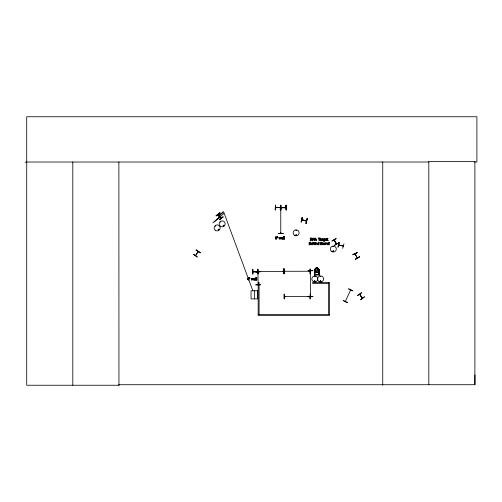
<?xml version="1.0" encoding="UTF-8"?>
<svg xmlns="http://www.w3.org/2000/svg" width="502" height="502" viewBox="0 0 502 502"><rect width="100%" height="100%" fill="white"/><g stroke="black" fill="none" stroke-linecap="round" stroke-linejoin="round"><path stroke-width="0.75" d="M474.553 162.014L476.9 162.014L476.9 116.753L26.719 116.753L26.719 385.247L118.949 385.247L118.886 384.72L474.898 384.72L474.967 375.013M345.313 301.495L345.464 301.564M280.762 233.399L280.762 232.865L280.932 233.399M310.562 270.798L310.399 271.331L310.399 270.798M310.619 271.231L310.374 270.898M310.38 271.268L310.399 270.848L310.361 296.456L310.393 295.954M295.672 235.074C297.04 233.832 296.136 236.279 295.76 235.294M296.45 235.162C295.873 233.988 295.741 235.978 296.387 235.218M314.352 281.208C315.557 279.658 315.068 282.89 314.403 281.095M315.074 276.546L314.591 276.345L315.024 276.596M314.503 281.126C315.08 282.3 315.212 280.304 314.572 281.064M320.351 276.476L320.866 276.546L320.383 276.414M320.15 281.208C321.518 279.696 320.615 282.959 320.238 280.994M320.903 281.208C320 282.262 320.602 279.972 320.897 281.371M332.857 251.251C334.062 249.701 333.573 252.926 332.908 251.138M333.008 251.169C333.548 252.343 333.774 250.347 333.071 251.107M280.737 232.966L280.976 233.348L280.951 232.966M215.816 226.057L215.358 225.806L215.766 226.101M218.106 229.477C218.935 231.14 218.972 228.529 218.27 229.314M218.941 229.803L218.935 229.47M220.874 221.94L220.372 222.016L220.748 221.715M223.145 225.429C223.71 227.312 224.419 224.124 223.145 225.549M223.898 225.63C222.731 226.54 223.879 224.375 223.754 225.818M258.204 284.508L257.79 269.323L258.053 274.117M301.131 222.016L302.373 217.385M301.796 219.801L302.355 219.776M306.32 221.062L305.919 220.905M307.105 218.652L306.088 223.346L307.073 218.646M305.9 223.296L307.136 218.659M306.069 223.34L307.312 218.709M337.978 247.116L339.252 242.491M338.687 244.913L343.318 245.98M342.684 248.377L343.983 243.759M359.664 294.329L362.275 298.175M359.852 294.26L359.896 294.718M362.061 297.855L362.526 298.106M334.112 240.094L336.629 244.01L336.265 243.721M198.089 251.665L195.592 255.669L197.983 251.477M316.586 268.187L316.078 269.555L316.586 270.848L317.647 270.245L317.113 268.187M354.97 253.78L357.342 257.978M333.096 246.388C333.416 247.524 333.717 245.591 333.09 246.582M348.614 288.876L352.975 290.884L348.626 288.845M350.622 290.062L345.395 301.275M280.762 207.709L280.762 233.348M316.047 267.942L315.281 270.729L316.342 271.657L317.389 271.657L318.425 270.729L317.672 267.942L316.047 267.942L314.447 269.543L314.447 271.105L316.047 272.668L317.672 272.668L319.272 271.105L319.222 269.524L317.672 267.942M283.109 271.293L283.643 271.287L283.159 271.293M284.753 271.463L284.251 271.463L284.716 271.268M284.872 296.644L284.364 296.651M309.489 271.469L309.922 271.275L309.439 271.275M275.466 207.489L280.267 207.489M281.202 207.489L285.983 207.464M218.803 229.841C218.69 228.535 217.843 230.343 218.715 229.872M334.068 240.063L336.484 244.097M334.495 240.376L334.225 239.912L336.622 243.953M296.324 230.531L296.004 230.117L296.255 230.55M283.643 271.457L258.053 271.482M284.352 296.456L284.885 296.456L284.452 296.651M309.508 296.462L309.991 296.626M280.267 207.659L275.466 207.659M285.996 207.659L281.202 207.659M257.689 271.852L253.058 271.82M301.84 219.638L306.383 220.83M319.272 271.074L317.647 272.592M219.976 212.942L216.092 215.766L220.001 212.967M216.105 215.785L219.845 212.779M216.218 215.923L219.958 212.917M222.524 212.471L219.581 215.189L222.693 212.685M218.527 215.778L219.456 215.032M218.615 215.879L219.537 215.138M219.255 216.299L219.675 215.967M219.38 216.456L219.801 216.124M219.468 216.563L219.882 216.23M219.594 216.72L220.008 216.381M216.45 219.556L223.773 213.67M220.165 216.77L214.141 221.828M220.265 216.902L212.798 222.919M219.286 219.744L223.17 216.914L219.267 219.713M219.305 219.769L223.045 216.764M306.364 221.043L301.784 219.794M357.581 295.389L361.534 292.672M357.694 295.552L361.635 292.817M334.075 240.031L336.447 244.116M331.947 240.941L336.102 238.532M332.054 241.111L336.189 238.688M334.514 245.315L338.681 242.943M357.273 257.959L355.071 253.811M352.9 254.658L357.229 252.581L352.887 254.639M352.981 254.815L357.198 252.519M355.341 259.145L359.557 256.855M219.694 216.08L219.349 216.312L219.669 216.657M258.053 271.262L258.386 271.262M258.386 271.482L258.003 271.457M253.09 271.613L257.79 271.638M278.447 207.458L283.241 207.452M278.447 207.659L283.247 207.627M280.957 207.809L280.769 208.242L280.957 207.721M257.94 268.978L257.902 273.772M283.624 268.972L284.22 268.959M310.173 268.959L310.186 273.753M308.084 270.81L312.878 270.716M308.077 270.565L312.878 270.534M284.069 294.147L284.126 298.941M309.558 296.462L309.991 296.456L284.402 296.456L284.822 296.437M260.469 271.751L255.675 271.883L260.469 271.739M25.1 162.202L26.719 162.196M26.719 162.014L428.821 162.014M281.202 205.174L281.133 209.974M275.454 207.765L280.204 207.477M281.183 207.765L286.008 207.765M286.24 209.974L285.996 205.174L286.265 209.974M316.072 267.986L317.647 268.018L319.222 269.555M316.586 268.219L317.113 268.219M252.726 269.323L252.744 274.117M318.927 270.202L319.31 270.202M284.283 271.275L309.859 271.256M252.977 271.858L257.802 271.858M314.798 274.5L315.093 269.047L314.798 274.575L318.927 274.575L318.632 269.034L318.927 274.494M328.628 283.417L312.633 283.417L312.633 282.482L329.563 282.482L329.563 315.4L258.16 315.4L258.16 282.482L259.088 282.482L259.088 314.465M258.16 314.465L329.563 314.465M359.802 294.235L362.344 298.188M301.771 219.845L306.433 221.093M339.283 242.504L338.041 247.135M338.637 244.901L343.286 246.143M196.156 250.034L200.21 252.6M196.062 250.184L200.116 252.751M314.497 271.061L316.047 272.668M223.064 211.442L223.817 212.377L252.845 290.777M222.235 212.114L222.988 213.049M218.527 214.153L221.551 217.881M221.395 218.006L218.364 214.285L221.344 218.044M217.868 214.68L220.899 218.401M217.73 214.793L220.717 218.546M359.576 294.31L362.337 298.27M338.649 242.88L334.508 245.309M310.562 295.998L310.562 296.431M309.972 268.959L310.004 273.753M284.157 268.959L284.251 273.753L283.655 273.772L283.693 268.972M284.27 294.141L284.301 298.941M283.975 268.959L283.988 273.759M283.894 268.972L283.925 273.772M474.898 384.72L474.898 161.493L428.821 161.493L428.821 384.72M382.737 162.014L382.737 385.247M328.628 282.482L328.628 314.465M319.272 269.505L319.31 275.542L318.965 275.058L314.798 275.058L314.798 275.68L314.409 275.68L314.409 270.114M286.033 205.174L286.008 209.974M275.403 205.174L275.403 209.974M254.652 290.777L254.652 298.91M252.926 269.323L252.926 274.117M118.88 162.014L118.949 385.247M72.803 162.014L72.803 385.247M311.397 239.303A0.709 0.709 0 0 0 311.027 239.071L310.468 239.052L310.468 238.375L311.529 238.08L310.136 238.08C309.897 239.711 312.79 239.774 310.035 240.521L311.202 240.521L311.529 239.598A0.627 0.627 0 0 0 311.284 239.197M311.88 239.027C313.085 244.75 314.672 234.836 311.88 239.027M312.231 238.902C312.369 242.981 313.963 236.825 312.231 238.902M313.813 238.607C314.572 241.462 315.607 236.53 313.813 238.607M315.67 239.736C316.429 242.591 317.459 237.659 315.67 239.736M324.938 240.395L324.606 241.205L323.526 241.255C326.607 240.395 321.456 240.753 323.991 238.676A0.853 0.853 0 0 1 324.618 238.795L324.938 238.714L324.938 240.395M314.12 238.557C314.221 240.615 315.218 237.528 314.12 238.557M315.978 239.686C316.072 241.757 317.076 238.626 315.978 239.686M311.002 243.658L311.372 244.719L312.589 244.706L311.322 244.06L312.627 243.903L312.307 242.987L311.51 242.937L311.002 243.658M317.521 243.652L317.797 244.731L319.096 244.819L319.096 242.171L318.776 242.999A0.866 0.866 0 0 0 318.149 242.886A0.747 0.747 0 0 0 317.747 243.131L317.521 243.652M325.283 239.454L325.66 240.514L326.877 240.496L325.61 239.849L326.915 239.699L326.595 238.776L325.798 238.726L325.283 239.454M326.927 243.658L327.304 244.719L328.521 244.706L327.248 244.06L328.559 243.903L328.233 242.987L327.436 242.937L326.927 243.658M249.751 277.612L249.45 278.597L249.375 277.612L249.751 277.612M277.562 236.618L277.261 237.603L277.186 236.618L277.562 236.618M276.483 237.327C275.755 238.852 275.372 235.921 276.483 237.327M310.456 244.06L309.42 244.53L309.42 243.595L310.456 244.06M322.046 244.06L321.01 244.53L321.01 243.595L322.046 244.06M276.878 238.563C275.705 240.54 274.889 237.942 275.416 236.969A0.728 0.728 0 0 1 275.755 236.724C277.393 236.448 276.269 238.011 276.878 238.563M310.807 244.041L310.393 244.712L309.088 244.819L309.088 242.284C311.202 241.776 310.167 243.294 310.807 244.041M322.397 244.041L321.983 244.712L320.678 244.819L320.678 242.284C322.792 241.776 321.757 243.294 322.397 244.041M275.592 238.375C275.974 240.345 277.135 237.189 275.592 238.375M317.866 243.57C318.099 246.4 319.473 241.995 317.866 243.57M253.73 279.526L253.705 279.708A0.653 0.653 0 0 0 253.805 280.053L255.217 280.26L255.104 278.541L253.861 278.397L254.903 279.005L253.73 279.526M281.54 238.532L281.515 238.72A0.653 0.653 0 0 0 281.616 239.065L283.028 239.266L282.915 237.553L281.672 237.408L282.714 238.017L281.54 238.532M320.276 239.881L320.257 240.063A0.653 0.653 0 0 0 320.358 240.408L321.769 240.615L321.656 238.896L320.414 238.751L321.449 239.36L320.276 239.881M322.591 244.085L322.573 244.267A0.653 0.653 0 0 0 322.673 244.618L324.085 244.819L323.966 243.106L322.723 242.962L323.765 243.57L322.591 244.085M323.708 239.341C323.959 242.033 325.29 237.829 323.708 239.341M254.056 279.558L254.539 280.003L254.903 279.263L254.056 279.558M281.867 238.569L282.35 239.008L282.714 238.274L281.867 238.569M320.609 239.912L321.092 240.358L321.449 239.617L320.609 239.912M322.924 244.123L323.407 244.562L323.765 243.828L322.924 244.123M310.336 242.905L309.42 243.319L309.42 242.573L310.336 242.905M321.926 242.905L321.01 243.319L321.01 242.573L321.926 242.905M253.234 278.359L252.92 279.827L252.456 278.359L251.74 279.827L251.069 278.359L251.558 280.26L252.311 278.792L253.077 280.26L253.554 278.359L253.234 278.359M281.045 237.364L280.731 238.839L280.267 237.364L279.551 238.839L278.88 237.364L279.369 239.266L280.122 237.804L280.888 239.266L281.365 237.364L281.045 237.364M311.359 243.445C312.564 244.612 312.344 242.359 311.359 243.445M325.641 239.241C326.852 240.402 326.633 238.149 325.641 239.241M327.285 243.445C328.49 244.612 328.277 242.359 327.285 243.445M302.185 217.335L301.2 222.035L302.185 217.335M343.211 300.529L347.509 302.656L343.211 300.529M315.858 238.08L314.528 240.615L315.858 238.08M193.458 254.301L197.374 257.087L193.446 254.326M196.169 250.015L200.078 252.807L196.169 250.015M248.484 278.127L247.624 279.118L248.484 279.118L248.484 278.127M248.496 277.725L247.36 279.388L248.484 279.388L248.81 280.26L249.111 279.118L248.496 277.725M322.654 239.165L322.221 240.615L322.221 238.714L323.225 238.72L322.654 239.165M324.97 243.376L324.53 244.819L324.53 242.918L325.541 242.93L324.97 243.376M326.225 243.376L325.792 244.819L325.792 242.918L326.796 242.93L326.225 243.376M313.411 243.018L312.947 242.171L312.947 244.819L313.267 243.401L313.763 243.169L314.447 244.819L314.352 243.156L313.411 243.018M316.153 243.018L315.689 242.918L315.689 244.819L316.009 243.401L316.505 243.169L317.182 244.819L317.095 243.156L316.153 243.018M364.433 296.839L360.624 299.769L364.414 296.807M359.52 256.792L355.435 259.321L359.52 256.792M328.145 240.307L327.624 240.251L327.58 238.977L328.164 238.714L327.26 238.168C326.89 238.626 327.128 241.468 328.164 240.307M283.247 233.38L278.453 233.681L283.247 233.38M310.292 294.141L310.054 298.941L310.292 294.141M312.878 296.469L308.084 296.764L312.878 296.469M260.475 284.747L255.675 284.866L260.475 284.716M275.466 205.174L275.221 209.974L275.435 205.174M280.53 205.174L280.279 209.974L280.53 205.174M283.806 236.618L283.486 236.618L283.486 239.266L283.806 239.266L283.806 236.618M284.603 236.618L284.283 236.618L284.283 239.266L284.603 239.266L284.603 236.618M320.163 238.08L318.124 238.08L318.971 238.381L318.971 240.615L319.31 240.615L319.31 238.381L320.163 238.08M329.205 242.171L328.885 242.171L328.885 244.819L329.205 244.819L329.205 242.171M315.243 242.271L314.88 242.604L315.243 242.271M315.218 242.918L314.898 242.918L314.898 244.819L315.218 244.819L315.218 242.918M255.995 277.612L255.675 277.612L255.675 280.26L255.995 280.26L255.995 277.612M256.792 277.612L256.472 277.612L256.472 280.26L256.792 280.26L256.792 277.612M257.501 290.777L251.038 290.777L251.038 298.91L257.501 298.91L257.501 290.777M319.096 281.591A3.037 3.037 0 0 0 323.652 278.968A3.037 3.037 0 0 0 319.096 276.338A3.037 3.037 0 0 0 319.096 281.591M313.317 281.559A2.999 2.999 0 0 0 317.816 278.968A2.999 2.999 0 0 0 313.317 276.37A2.999 2.999 0 0 0 313.317 281.559M294.643 235.419A2.987 2.987 0 0 0 299.123 232.834A2.987 2.987 0 0 0 294.643 230.249A2.987 2.987 0 0 0 294.643 235.419M220.403 226.264A2.993 2.993 0 0 0 225.147 224.174A2.993 2.993 0 0 0 220.962 221.112A2.993 2.993 0 0 0 220.403 226.264M215.364 230.318A2.993 2.993 0 0 0 220.108 228.222A2.993 2.993 0 0 0 215.923 225.16A2.993 2.993 0 0 0 215.364 230.318M331.822 251.602A2.999 2.999 0 0 0 336.321 249.011A2.999 2.999 0 0 0 331.822 246.413A2.999 2.999 0 0 0 331.822 251.602"/></g></svg>
